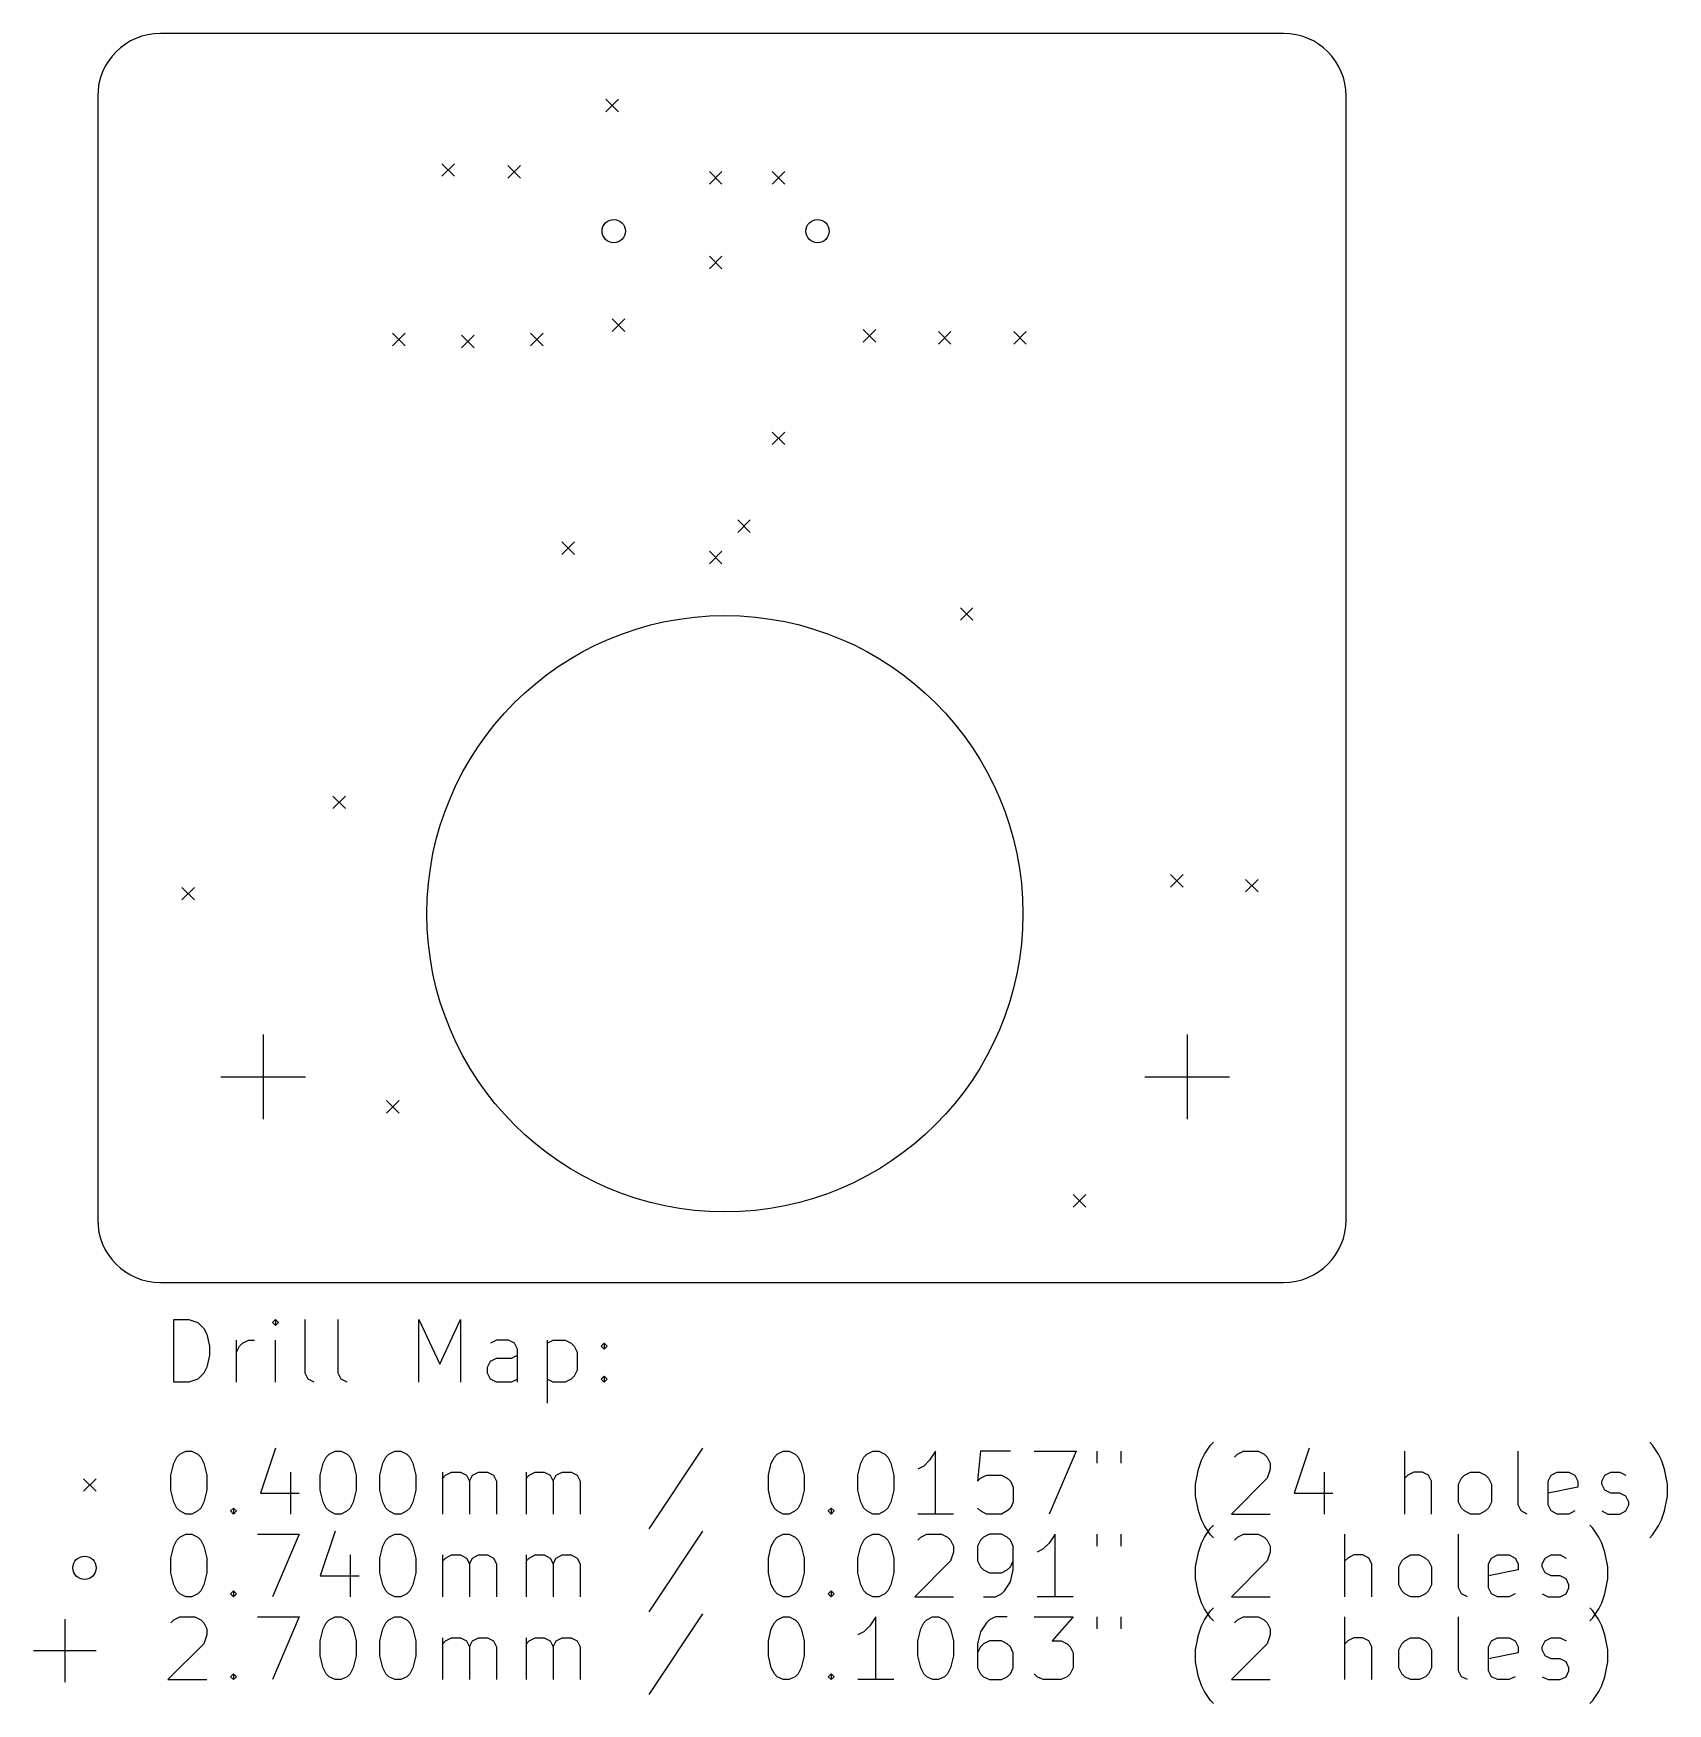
# Model space of a CAD drawing. Extents: x -0.08 to 1.97, y -0.53 to 1.57.
import ezdxf

# ---------------------------------------------------------------- set-up
doc = ezdxf.new("R2010")
doc.units = 0
doc.header["$MEASUREMENT"] = 0
doc.layers.add('BLACK', color=7, linetype='CONTINUOUS')

msp = doc.modelspace()

# ---------------------------------------------------------------- linework, layer by layer
at = {"layer": 'BLACK', "linetype": 'CONTINUOUS'}
for p, q in [((1.4882, 1.5669), (0.0787, 1.5669)), ((0, 1.4882), (0, 0.0787)), ((1.5669, 0.0787), (1.5669, 1.4882)), ((0.6378, 1.4843), (0.6535, 1.4685)), ((0.6535, 1.4843), (0.6378, 1.4685)), ((0.4321, 1.4035), (0.4478, 1.3878)), ((0.4478, 1.4035), (0.4321, 1.3878)), ((0.5148, 1.4011), (0.5305, 1.3853)), ((0.5305, 1.4011), (0.5148, 1.3853)), ((0.7677, 1.3937), (0.7835, 1.378)), ((0.7835, 1.3937), (0.7677, 1.378)), ((0.8465, 1.3937), (0.8622, 1.378)), ((0.8622, 1.3937), (0.8465, 1.378)), ((0.7677, 1.2874), (0.7835, 1.2716)), ((0.7835, 1.2874), (0.7677, 1.2716)), ((0.6457, 1.2087), (0.6614, 1.1929)), ((0.6614, 1.2087), (0.6457, 1.1929)), ((0.9606, 1.1954), (0.9764, 1.1796)), ((0.9764, 1.1954), (0.9606, 1.1796)), ((0.3701, 1.1909), (0.3858, 1.1752)), ((0.3858, 1.1909), (0.3701, 1.1752)), ((0.4567, 1.1885), (0.4724, 1.1727)), ((0.4724, 1.1885), (0.4567, 1.1727)), ((0.5433, 1.1909), (0.5591, 1.1752)), ((0.5591, 1.1909), (0.5433, 1.1752)), ((1.0551, 1.1929), (1.0709, 1.1772)), ((1.0709, 1.1929), (1.0551, 1.1772)), ((1.1496, 1.1929), (1.1654, 1.1772)), ((1.1654, 1.1929), (1.1496, 1.1772)), ((0.8465, 1.0669), (0.8622, 1.0512)), ((0.8622, 1.0669), (0.8465, 1.0512)), ((0.8032, 0.9567), (0.8189, 0.9409)), ((0.8189, 0.9567), (0.8032, 0.9409)), ((0.5827, 0.9291), (0.5984, 0.9134)), ((0.5984, 0.9291), (0.5827, 0.9134)), ((0.7677, 0.9173), (0.7835, 0.9016)), ((0.7835, 0.9173), (0.7677, 0.9016)), ((1.0827, 0.8465), (1.0984, 0.8307)), ((1.0984, 0.8465), (1.0827, 0.8307)), ((0.2953, 0.6102), (0.311, 0.5945)), ((0.311, 0.6102), (0.2953, 0.5945)), ((1.3465, 0.5118), (1.3622, 0.4961)), ((1.3622, 0.5118), (1.3465, 0.4961)), ((1.4407, 0.5057), (1.4565, 0.49)), ((1.4565, 0.5057), (1.4407, 0.49)), ((0.1055, 0.4957), (0.1213, 0.4799)), ((0.1213, 0.4957), (0.1055, 0.4799)), ((0.2075, 0.311), (0.2075, 0.2047)), ((1.3673, 0.311), (1.3673, 0.2047)), ((0.1544, 0.2579), (0.2607, 0.2579)), ((1.3142, 0.2579), (1.4205, 0.2579)), ((0.3626, 0.2283), (0.3783, 0.2126)), ((0.3783, 0.2283), (0.3626, 0.2126)), ((1.2244, 0.1102), (1.2402, 0.0945)), ((1.2402, 0.1102), (1.2244, 0.0945)), ((0.0787, 0), (1.4882, 0)), ((0.0955, -0.125), (0.0955, -0.0463)), ((0.0955, -0.0463), (0.1143, -0.0463)), ((0.1143, -0.0463), (0.1255, -0.05)), ((0.1255, -0.05), (0.133, -0.0575)), ((0.133, -0.0575), (0.1368, -0.065)), ((0.223, -0.0463), (0.2193, -0.05)), ((0.2193, -0.05), (0.223, -0.0538)), ((0.2268, -0.05), (0.223, -0.0463)), ((0.223, -0.0463), (0.223, -0.0538)), ((0.223, -0.0538), (0.2268, -0.05)), ((0.2605, -0.1138), (0.2605, -0.0463)), ((0.3017, -0.1138), (0.3017, -0.0463)), ((0.403, -0.125), (0.403, -0.0463)), ((0.403, -0.0463), (0.4292, -0.1025)), ((0.4292, -0.1025), (0.4555, -0.0463)), ((0.4555, -0.0463), (0.4555, -0.125)), ((0.1368, -0.065), (0.1405, -0.08)), ((0.1405, -0.08), (0.1405, -0.0913)), ((0.1743, -0.125), (0.1743, -0.0725)), ((0.1743, -0.0875), (0.178, -0.08)), ((0.178, -0.08), (0.1818, -0.0763)), ((0.1818, -0.0763), (0.1893, -0.0725)), ((0.1893, -0.0725), (0.1968, -0.0725)), ((0.223, -0.125), (0.223, -0.0725)), ((0.5005, -0.0725), (0.493, -0.0763)), ((0.5155, -0.0725), (0.5005, -0.0725)), ((0.523, -0.0763), (0.5155, -0.0725)), ((0.5267, -0.0838), (0.523, -0.0763)), ((0.5267, -0.125), (0.5267, -0.0838)), ((0.5642, -0.0725), (0.5642, -0.1513)), ((0.5642, -0.0763), (0.5717, -0.0725)), ((0.5717, -0.0725), (0.5867, -0.0725)), ((0.5867, -0.0725), (0.5942, -0.0763)), ((0.5942, -0.0763), (0.598, -0.08)), ((0.598, -0.08), (0.6017, -0.0875)), ((0.6317, -0.08), (0.6355, -0.0763)), ((0.6355, -0.0838), (0.6317, -0.08)), ((0.6355, -0.0763), (0.6392, -0.08)), ((0.6355, -0.0763), (0.6355, -0.0838)), ((0.6392, -0.08), (0.6355, -0.0838)), ((0.1405, -0.0913), (0.1368, -0.1063)), ((0.4892, -0.1063), (0.493, -0.0988)), ((0.493, -0.0988), (0.5005, -0.095)), ((0.5005, -0.095), (0.5192, -0.095)), ((0.5192, -0.095), (0.5267, -0.0913)), ((0.6017, -0.0875), (0.6017, -0.11)), ((0.1143, -0.125), (0.0955, -0.125)), ((0.1255, -0.1213), (0.1143, -0.125)), ((0.133, -0.1138), (0.1255, -0.1213)), ((0.1368, -0.1063), (0.133, -0.1138)), ((0.2642, -0.1213), (0.2605, -0.1138)), ((0.2717, -0.125), (0.2642, -0.1213)), ((0.3055, -0.1213), (0.3017, -0.1138)), ((0.313, -0.125), (0.3055, -0.1213)), ((0.4892, -0.1138), (0.4892, -0.1063)), ((0.493, -0.1213), (0.4892, -0.1138)), ((0.5005, -0.125), (0.493, -0.1213)), ((0.5192, -0.125), (0.5005, -0.125)), ((0.5267, -0.1213), (0.5192, -0.125)), ((0.5717, -0.125), (0.5642, -0.1213)), ((0.5867, -0.125), (0.5717, -0.125)), ((0.5942, -0.1213), (0.5867, -0.125)), ((0.598, -0.1175), (0.5942, -0.1213)), ((0.6017, -0.11), (0.598, -0.1175)), ((0.6317, -0.1213), (0.6355, -0.1175)), ((0.6355, -0.125), (0.6317, -0.1213)), ((0.6355, -0.1175), (0.6392, -0.1213)), ((0.6355, -0.1175), (0.6355, -0.125)), ((0.6392, -0.1213), (0.6355, -0.125)), ((0.223, -0.2079), (0.2043, -0.2641)), ((0.7592, -0.2079), (0.6917, -0.3091)), ((1.3891, -0.2154), (1.3966, -0.2041)), ((1.3966, -0.2041), (1.4004, -0.2004)), ((1.5203, -0.2079), (1.5016, -0.2641)), ((1.9515, -0.2041), (1.9478, -0.2004)), ((1.959, -0.2154), (1.9515, -0.2041)), ((0.0918, -0.2416), (0.0955, -0.2266)), ((0.0955, -0.2266), (0.0993, -0.2191)), ((0.0993, -0.2191), (0.103, -0.2154)), ((0.103, -0.2154), (0.1105, -0.2116)), ((0.1105, -0.2116), (0.118, -0.2116)), ((0.118, -0.2116), (0.1255, -0.2154)), ((0.1255, -0.2154), (0.1293, -0.2191)), ((0.1293, -0.2191), (0.133, -0.2266)), ((0.133, -0.2266), (0.1368, -0.2416)), ((0.2792, -0.2416), (0.283, -0.2266)), ((0.283, -0.2266), (0.2867, -0.2191)), ((0.2867, -0.2191), (0.2905, -0.2154)), ((0.2905, -0.2154), (0.298, -0.2116)), ((0.298, -0.2116), (0.3055, -0.2116)), ((0.3055, -0.2116), (0.313, -0.2154)), ((0.313, -0.2154), (0.3167, -0.2191)), ((0.3167, -0.2191), (0.3205, -0.2266)), ((0.3205, -0.2266), (0.3242, -0.2416)), ((0.3542, -0.2416), (0.358, -0.2266)), ((0.358, -0.2266), (0.3617, -0.2191)), ((0.3617, -0.2191), (0.3655, -0.2154)), ((0.3655, -0.2154), (0.373, -0.2116)), ((0.373, -0.2116), (0.3805, -0.2116)), ((0.3805, -0.2116), (0.388, -0.2154)), ((0.388, -0.2154), (0.3917, -0.2191)), ((0.3917, -0.2191), (0.3955, -0.2266)), ((0.3955, -0.2266), (0.3992, -0.2416)), ((0.8417, -0.2416), (0.8454, -0.2266)), ((0.8454, -0.2266), (0.8492, -0.2191)), ((0.8492, -0.2191), (0.8529, -0.2154)), ((0.8529, -0.2154), (0.8604, -0.2116)), ((0.8604, -0.2116), (0.8679, -0.2116)), ((0.8679, -0.2116), (0.8754, -0.2154)), ((0.8754, -0.2154), (0.8792, -0.2191)), ((0.8792, -0.2191), (0.8829, -0.2266)), ((0.8829, -0.2266), (0.8867, -0.2416)), ((0.9542, -0.2416), (0.9579, -0.2266)), ((0.9579, -0.2266), (0.9617, -0.2191)), ((0.9617, -0.2191), (0.9654, -0.2154)), ((0.9654, -0.2154), (0.9729, -0.2116)), ((0.9729, -0.2116), (0.9804, -0.2116)), ((0.9804, -0.2116), (0.9879, -0.2154)), ((0.9879, -0.2154), (0.9917, -0.2191)), ((0.9917, -0.2191), (0.9954, -0.2266)), ((0.9954, -0.2266), (0.9992, -0.2416)), ((1.0367, -0.2304), (1.0292, -0.2341)), ((1.0441, -0.2229), (1.0367, -0.2304)), ((1.0516, -0.2116), (1.0441, -0.2229)), ((1.0516, -0.2904), (1.0516, -0.2116)), ((1.1079, -0.2116), (1.1041, -0.2491)), ((1.1454, -0.2116), (1.1079, -0.2116)), ((1.1754, -0.2116), (1.2279, -0.2116)), ((1.2279, -0.2116), (1.1941, -0.2904)), ((1.2541, -0.2116), (1.2541, -0.2266)), ((1.2841, -0.2116), (1.2841, -0.2266)), ((1.3816, -0.2341), (1.3854, -0.2229)), ((1.3854, -0.2229), (1.3891, -0.2154)), ((1.4266, -0.2191), (1.4304, -0.2154)), ((1.4304, -0.2154), (1.4379, -0.2116)), ((1.4379, -0.2116), (1.4566, -0.2116)), ((1.4566, -0.2116), (1.4641, -0.2154)), ((1.4641, -0.2154), (1.4679, -0.2191)), ((1.4679, -0.2191), (1.4716, -0.2266)), ((1.4716, -0.2266), (1.4716, -0.2341)), ((1.6403, -0.2904), (1.6403, -0.2116)), ((1.7828, -0.2791), (1.7828, -0.2116)), ((1.9628, -0.2229), (1.959, -0.2154)), ((1.9665, -0.2341), (1.9628, -0.2229)), ((-0.0177, -0.2461), (-0.002, -0.2618)), ((-0.002, -0.2461), (-0.0177, -0.2618)), ((0.0918, -0.2604), (0.0918, -0.2416)), ((0.1368, -0.2416), (0.1368, -0.2604)), ((0.2418, -0.2379), (0.2418, -0.2904)), ((0.2792, -0.2604), (0.2792, -0.2416)), ((0.3242, -0.2416), (0.3242, -0.2604)), ((0.3542, -0.2604), (0.3542, -0.2416)), ((0.3992, -0.2416), (0.3992, -0.2604)), ((0.433, -0.2904), (0.433, -0.2379)), ((0.433, -0.2454), (0.4367, -0.2416)), ((0.4367, -0.2416), (0.4442, -0.2379)), ((0.4442, -0.2379), (0.4555, -0.2379)), ((0.4555, -0.2379), (0.463, -0.2416)), ((0.463, -0.2416), (0.4667, -0.2491)), ((0.4667, -0.2491), (0.4705, -0.2416)), ((0.4667, -0.2491), (0.4667, -0.2904)), ((0.4705, -0.2416), (0.478, -0.2379)), ((0.478, -0.2379), (0.4892, -0.2379)), ((0.4892, -0.2379), (0.4967, -0.2416)), ((0.4967, -0.2416), (0.5005, -0.2491)), ((0.5005, -0.2491), (0.5005, -0.2904)), ((0.538, -0.2904), (0.538, -0.2379)), ((0.538, -0.2454), (0.5417, -0.2416)), ((0.5417, -0.2416), (0.5492, -0.2379)), ((0.5492, -0.2379), (0.5605, -0.2379)), ((0.5605, -0.2379), (0.568, -0.2416)), ((0.568, -0.2416), (0.5717, -0.2491)), ((0.5717, -0.2491), (0.5755, -0.2416)), ((0.5717, -0.2491), (0.5717, -0.2904)), ((0.5755, -0.2416), (0.583, -0.2379)), ((0.583, -0.2379), (0.5942, -0.2379)), ((0.5942, -0.2379), (0.6017, -0.2416)), ((0.6017, -0.2416), (0.6055, -0.2491)), ((0.6055, -0.2491), (0.6055, -0.2904)), ((0.8417, -0.2604), (0.8417, -0.2416)), ((0.8867, -0.2416), (0.8867, -0.2604)), ((0.9542, -0.2604), (0.9542, -0.2416)), ((0.9992, -0.2416), (0.9992, -0.2604)), ((1.1041, -0.2491), (1.1079, -0.2454)), ((1.1079, -0.2454), (1.1154, -0.2416)), ((1.1154, -0.2416), (1.1341, -0.2416)), ((1.1341, -0.2416), (1.1416, -0.2454)), ((1.1416, -0.2454), (1.1454, -0.2491)), ((1.1454, -0.2491), (1.1491, -0.2566)), ((1.3779, -0.2529), (1.3816, -0.2341)), ((1.4679, -0.2454), (1.4228, -0.2904)), ((1.4716, -0.2341), (1.4679, -0.2454)), ((1.5391, -0.2379), (1.5391, -0.2904)), ((1.6441, -0.2416), (1.6403, -0.2454)), ((1.6516, -0.2379), (1.6441, -0.2416)), ((1.6628, -0.2379), (1.6516, -0.2379)), ((1.6703, -0.2416), (1.6628, -0.2379)), ((1.6741, -0.2491), (1.6703, -0.2416)), ((1.6741, -0.2904), (1.6741, -0.2491)), ((1.7078, -0.2529), (1.7116, -0.2454)), ((1.7116, -0.2454), (1.7153, -0.2416)), ((1.7153, -0.2416), (1.7228, -0.2379)), ((1.7228, -0.2379), (1.7341, -0.2379)), ((1.7341, -0.2379), (1.7416, -0.2416)), ((1.7416, -0.2416), (1.7453, -0.2454)), ((1.7453, -0.2454), (1.7491, -0.2529)), ((1.8203, -0.2491), (1.824, -0.2416)), ((1.8203, -0.2791), (1.8203, -0.2491)), ((1.824, -0.2416), (1.8316, -0.2379)), ((1.8316, -0.2379), (1.8465, -0.2379)), ((1.8465, -0.2379), (1.854, -0.2416)), ((1.854, -0.2416), (1.8578, -0.2491)), ((1.8578, -0.2491), (1.8578, -0.2566)), ((1.8878, -0.2491), (1.8915, -0.2416)), ((1.8878, -0.2529), (1.8878, -0.2491)), ((1.8915, -0.2416), (1.899, -0.2379)), ((1.899, -0.2379), (1.9103, -0.2379)), ((1.9103, -0.2379), (1.9178, -0.2416)), ((1.9703, -0.2529), (1.9665, -0.2341)), ((0.0955, -0.2754), (0.0918, -0.2604)), ((0.1368, -0.2604), (0.133, -0.2754)), ((0.2043, -0.2641), (0.253, -0.2641)), ((0.283, -0.2754), (0.2792, -0.2604)), ((0.3242, -0.2604), (0.3205, -0.2754)), ((0.358, -0.2754), (0.3542, -0.2604)), ((0.3992, -0.2604), (0.3955, -0.2754)), ((0.8454, -0.2754), (0.8417, -0.2604)), ((0.8867, -0.2604), (0.8829, -0.2754)), ((0.9579, -0.2754), (0.9542, -0.2604)), ((0.9992, -0.2604), (0.9954, -0.2754)), ((1.1491, -0.2566), (1.1491, -0.2754)), ((1.3779, -0.2679), (1.3779, -0.2529)), ((1.3816, -0.2866), (1.3779, -0.2679)), ((1.5016, -0.2641), (1.5503, -0.2641)), ((1.7078, -0.2754), (1.7078, -0.2529)), ((1.7491, -0.2529), (1.7491, -0.2754)), ((1.8578, -0.2566), (1.8203, -0.2641)), ((1.8915, -0.2604), (1.8878, -0.2529)), ((1.899, -0.2641), (1.8915, -0.2604)), ((1.9103, -0.2641), (1.899, -0.2641)), ((1.9178, -0.2679), (1.9103, -0.2641)), ((1.9215, -0.2754), (1.9178, -0.2679)), ((1.9665, -0.2866), (1.9703, -0.2679)), ((1.9703, -0.2679), (1.9703, -0.2529)), ((0.0993, -0.2829), (0.0955, -0.2754)), ((0.103, -0.2866), (0.0993, -0.2829)), ((0.1105, -0.2904), (0.103, -0.2866)), ((0.118, -0.2904), (0.1105, -0.2904)), ((0.1255, -0.2866), (0.118, -0.2904)), ((0.1293, -0.2829), (0.1255, -0.2866)), ((0.133, -0.2754), (0.1293, -0.2829)), ((0.1668, -0.2866), (0.1705, -0.2829)), ((0.1705, -0.2904), (0.1668, -0.2866)), ((0.1705, -0.2829), (0.1743, -0.2866)), ((0.1705, -0.2829), (0.1705, -0.2904)), ((0.1743, -0.2866), (0.1705, -0.2904)), ((0.2867, -0.2829), (0.283, -0.2754)), ((0.2905, -0.2866), (0.2867, -0.2829)), ((0.298, -0.2904), (0.2905, -0.2866)), ((0.3055, -0.2904), (0.298, -0.2904)), ((0.313, -0.2866), (0.3055, -0.2904)), ((0.3167, -0.2829), (0.313, -0.2866)), ((0.3205, -0.2754), (0.3167, -0.2829)), ((0.3617, -0.2829), (0.358, -0.2754)), ((0.3655, -0.2866), (0.3617, -0.2829)), ((0.373, -0.2904), (0.3655, -0.2866)), ((0.3805, -0.2904), (0.373, -0.2904)), ((0.388, -0.2866), (0.3805, -0.2904)), ((0.3917, -0.2829), (0.388, -0.2866)), ((0.3955, -0.2754), (0.3917, -0.2829)), ((0.8492, -0.2829), (0.8454, -0.2754)), ((0.8529, -0.2866), (0.8492, -0.2829)), ((0.8604, -0.2904), (0.8529, -0.2866)), ((0.8679, -0.2904), (0.8604, -0.2904)), ((0.8754, -0.2866), (0.8679, -0.2904)), ((0.8792, -0.2829), (0.8754, -0.2866)), ((0.8829, -0.2754), (0.8792, -0.2829)), ((0.9167, -0.2866), (0.9204, -0.2829)), ((0.9204, -0.2904), (0.9167, -0.2866)), ((0.9204, -0.2829), (0.9242, -0.2866)), ((0.9204, -0.2829), (0.9204, -0.2904)), ((0.9242, -0.2866), (0.9204, -0.2904)), ((0.9617, -0.2829), (0.9579, -0.2754)), ((0.9654, -0.2866), (0.9617, -0.2829)), ((0.9729, -0.2904), (0.9654, -0.2866)), ((0.9804, -0.2904), (0.9729, -0.2904)), ((0.9879, -0.2866), (0.9804, -0.2904)), ((0.9917, -0.2829), (0.9879, -0.2866)), ((0.9954, -0.2754), (0.9917, -0.2829)), ((1.0741, -0.2904), (1.0292, -0.2904)), ((1.1079, -0.2866), (1.1041, -0.2829)), ((1.1154, -0.2904), (1.1079, -0.2866)), ((1.1341, -0.2904), (1.1154, -0.2904)), ((1.1416, -0.2866), (1.1341, -0.2904)), ((1.1454, -0.2829), (1.1416, -0.2866)), ((1.1491, -0.2754), (1.1454, -0.2829)), ((1.3854, -0.2979), (1.3816, -0.2866)), ((1.4228, -0.2904), (1.4716, -0.2904)), ((1.7116, -0.2829), (1.7078, -0.2754)), ((1.7153, -0.2866), (1.7116, -0.2829)), ((1.7228, -0.2904), (1.7153, -0.2866)), ((1.7341, -0.2904), (1.7228, -0.2904)), ((1.7416, -0.2866), (1.7341, -0.2904)), ((1.7453, -0.2829), (1.7416, -0.2866)), ((1.7491, -0.2754), (1.7453, -0.2829)), ((1.7866, -0.2866), (1.7828, -0.2791)), ((1.7941, -0.2904), (1.7866, -0.2866)), ((1.824, -0.2866), (1.8203, -0.2791)), ((1.8316, -0.2904), (1.824, -0.2866)), ((1.8465, -0.2904), (1.8316, -0.2904)), ((1.854, -0.2866), (1.8465, -0.2904)), ((1.8878, -0.2866), (1.8953, -0.2904)), ((1.8953, -0.2904), (1.9103, -0.2904)), ((1.9103, -0.2904), (1.9178, -0.2866)), ((1.9178, -0.2866), (1.9215, -0.2791)), ((1.9215, -0.2791), (1.9215, -0.2754)), ((1.9628, -0.2979), (1.9665, -0.2866)), ((0.298, -0.3118), (0.2792, -0.3681)), ((0.7592, -0.3118), (0.6917, -0.413)), ((1.3891, -0.3054), (1.3854, -0.2979)), ((1.3966, -0.3166), (1.3891, -0.3054)), ((1.3891, -0.3193), (1.3966, -0.3081)), ((1.3966, -0.3081), (1.4004, -0.3043)), ((1.8765, -0.3081), (1.8728, -0.3043)), ((1.8841, -0.3193), (1.8765, -0.3081)), ((1.9515, -0.3166), (1.959, -0.3054)), ((1.959, -0.3054), (1.9628, -0.2979)), ((0.0918, -0.3456), (0.0955, -0.3306)), ((0.0955, -0.3306), (0.0993, -0.3231)), ((0.0993, -0.3231), (0.103, -0.3193)), ((0.103, -0.3193), (0.1105, -0.3156)), ((0.1105, -0.3156), (0.118, -0.3156)), ((0.118, -0.3156), (0.1255, -0.3193)), ((0.1255, -0.3193), (0.1293, -0.3231)), ((0.1293, -0.3231), (0.133, -0.3306)), ((0.133, -0.3306), (0.1368, -0.3456)), ((0.2005, -0.3156), (0.253, -0.3156)), ((0.253, -0.3156), (0.2193, -0.3943)), ((0.3542, -0.3456), (0.358, -0.3306)), ((0.358, -0.3306), (0.3617, -0.3231)), ((0.3617, -0.3231), (0.3655, -0.3193)), ((0.3655, -0.3193), (0.373, -0.3156)), ((0.373, -0.3156), (0.3805, -0.3156)), ((0.3805, -0.3156), (0.388, -0.3193)), ((0.388, -0.3193), (0.3917, -0.3231)), ((0.3917, -0.3231), (0.3955, -0.3306)), ((0.3955, -0.3306), (0.3992, -0.3456)), ((0.8417, -0.3456), (0.8454, -0.3306)), ((0.8454, -0.3306), (0.8492, -0.3231)), ((0.8492, -0.3231), (0.8529, -0.3193)), ((0.8529, -0.3193), (0.8604, -0.3156)), ((0.8604, -0.3156), (0.8679, -0.3156)), ((0.8679, -0.3156), (0.8754, -0.3193)), ((0.8754, -0.3193), (0.8792, -0.3231)), ((0.8792, -0.3231), (0.8829, -0.3306)), ((0.8829, -0.3306), (0.8867, -0.3456)), ((0.9542, -0.3456), (0.9579, -0.3306)), ((0.9579, -0.3306), (0.9617, -0.3231)), ((0.9617, -0.3231), (0.9654, -0.3193)), ((0.9654, -0.3193), (0.9729, -0.3156)), ((0.9729, -0.3156), (0.9804, -0.3156)), ((0.9804, -0.3156), (0.9879, -0.3193)), ((0.9879, -0.3193), (0.9917, -0.3231)), ((0.9917, -0.3231), (0.9954, -0.3306)), ((0.9954, -0.3306), (0.9992, -0.3456)), ((1.0292, -0.3231), (1.0329, -0.3193)), ((1.0329, -0.3193), (1.0404, -0.3156)), ((1.0404, -0.3156), (1.0592, -0.3156)), ((1.0592, -0.3156), (1.0667, -0.3193)), ((1.0667, -0.3193), (1.0704, -0.3231)), ((1.0704, -0.3231), (1.0741, -0.3306)), ((1.0741, -0.3306), (1.0741, -0.3381)), ((1.1079, -0.3231), (1.1041, -0.3306)), ((1.1041, -0.3306), (1.1041, -0.3493)), ((1.1116, -0.3193), (1.1079, -0.3231)), ((1.1191, -0.3156), (1.1116, -0.3193)), ((1.1341, -0.3156), (1.1191, -0.3156)), ((1.1416, -0.3193), (1.1341, -0.3156)), ((1.1454, -0.3231), (1.1416, -0.3193)), ((1.1491, -0.3306), (1.1454, -0.3231)), ((1.1491, -0.3606), (1.1491, -0.3306)), ((1.1866, -0.3343), (1.1791, -0.3381)), ((1.1941, -0.3268), (1.1866, -0.3343)), ((1.2016, -0.3156), (1.1941, -0.3268)), ((1.2016, -0.3943), (1.2016, -0.3156)), ((1.2541, -0.3156), (1.2541, -0.3306)), ((1.2841, -0.3156), (1.2841, -0.3306)), ((1.3816, -0.3381), (1.3854, -0.3268)), ((1.3854, -0.3268), (1.3891, -0.3193)), ((1.4004, -0.3204), (1.3966, -0.3166)), ((1.4266, -0.3231), (1.4304, -0.3193)), ((1.4304, -0.3193), (1.4379, -0.3156)), ((1.4379, -0.3156), (1.4566, -0.3156)), ((1.4566, -0.3156), (1.4641, -0.3193)), ((1.4641, -0.3193), (1.4679, -0.3231)), ((1.4679, -0.3231), (1.4716, -0.3306)), ((1.4716, -0.3306), (1.4716, -0.3381)), ((1.5653, -0.3943), (1.5653, -0.3156)), ((1.7078, -0.3831), (1.7078, -0.3156)), ((1.8878, -0.3268), (1.8841, -0.3193)), ((1.8915, -0.3381), (1.8878, -0.3268)), ((1.9478, -0.3204), (1.9515, -0.3166)), ((0.0918, -0.3643), (0.0918, -0.3456)), ((0.1368, -0.3456), (0.1368, -0.3643)), ((0.3167, -0.3418), (0.3167, -0.3943)), ((0.3542, -0.3643), (0.3542, -0.3456)), ((0.3992, -0.3456), (0.3992, -0.3643)), ((0.433, -0.3943), (0.433, -0.3418)), ((0.433, -0.3493), (0.4367, -0.3456)), ((0.4367, -0.3456), (0.4442, -0.3418)), ((0.4442, -0.3418), (0.4555, -0.3418)), ((0.4555, -0.3418), (0.463, -0.3456)), ((0.463, -0.3456), (0.4667, -0.3531)), ((0.4667, -0.3531), (0.4705, -0.3456)), ((0.4667, -0.3531), (0.4667, -0.3943)), ((0.4705, -0.3456), (0.478, -0.3418)), ((0.478, -0.3418), (0.4892, -0.3418)), ((0.4892, -0.3418), (0.4967, -0.3456)), ((0.4967, -0.3456), (0.5005, -0.3531)), ((0.5005, -0.3531), (0.5005, -0.3943)), ((0.538, -0.3943), (0.538, -0.3418)), ((0.538, -0.3493), (0.5417, -0.3456)), ((0.5417, -0.3456), (0.5492, -0.3418)), ((0.5492, -0.3418), (0.5605, -0.3418)), ((0.5605, -0.3418), (0.568, -0.3456)), ((0.568, -0.3456), (0.5717, -0.3531)), ((0.5717, -0.3531), (0.5755, -0.3456)), ((0.5717, -0.3531), (0.5717, -0.3943)), ((0.5755, -0.3456), (0.583, -0.3418)), ((0.583, -0.3418), (0.5942, -0.3418)), ((0.5942, -0.3418), (0.6017, -0.3456)), ((0.6017, -0.3456), (0.6055, -0.3531)), ((0.6055, -0.3531), (0.6055, -0.3943)), ((0.8417, -0.3643), (0.8417, -0.3456)), ((0.8867, -0.3456), (0.8867, -0.3643)), ((0.9542, -0.3643), (0.9542, -0.3456)), ((0.9992, -0.3456), (0.9992, -0.3643)), ((1.0704, -0.3493), (1.0254, -0.3943)), ((1.0741, -0.3381), (1.0704, -0.3493)), ((1.1041, -0.3493), (1.1079, -0.3568)), ((1.1454, -0.3568), (1.1491, -0.3493)), ((1.3779, -0.3568), (1.3816, -0.3381)), ((1.4679, -0.3493), (1.4228, -0.3943)), ((1.4716, -0.3381), (1.4679, -0.3493)), ((1.5691, -0.3456), (1.5653, -0.3493)), ((1.5766, -0.3418), (1.5691, -0.3456)), ((1.5878, -0.3418), (1.5766, -0.3418)), ((1.5953, -0.3456), (1.5878, -0.3418)), ((1.5991, -0.3531), (1.5953, -0.3456)), ((1.5991, -0.3943), (1.5991, -0.3531)), ((1.6328, -0.3568), (1.6366, -0.3493)), ((1.6366, -0.3493), (1.6403, -0.3456)), ((1.6403, -0.3456), (1.6478, -0.3418)), ((1.6478, -0.3418), (1.6591, -0.3418)), ((1.6591, -0.3418), (1.6666, -0.3456)), ((1.6666, -0.3456), (1.6703, -0.3493)), ((1.6703, -0.3493), (1.6741, -0.3568)), ((1.7453, -0.3531), (1.7491, -0.3456)), ((1.7453, -0.3831), (1.7453, -0.3531)), ((1.7491, -0.3456), (1.7566, -0.3418)), ((1.7566, -0.3418), (1.7716, -0.3418)), ((1.7716, -0.3418), (1.7791, -0.3456)), ((1.7791, -0.3456), (1.7828, -0.3531)), ((1.7828, -0.3531), (1.7828, -0.3606)), ((1.8128, -0.3531), (1.8166, -0.3456)), ((1.8128, -0.3568), (1.8128, -0.3531)), ((1.8166, -0.3456), (1.824, -0.3418)), ((1.824, -0.3418), (1.8353, -0.3418)), ((1.8353, -0.3418), (1.8428, -0.3456)), ((1.8953, -0.3568), (1.8915, -0.3381)), ((0.0955, -0.3793), (0.0918, -0.3643)), ((0.1368, -0.3643), (0.133, -0.3793)), ((0.2792, -0.3681), (0.328, -0.3681)), ((0.358, -0.3793), (0.3542, -0.3643)), ((0.3992, -0.3643), (0.3955, -0.3793)), ((0.8454, -0.3793), (0.8417, -0.3643)), ((0.8867, -0.3643), (0.8829, -0.3793)), ((0.9579, -0.3793), (0.9542, -0.3643)), ((0.9992, -0.3643), (0.9954, -0.3793)), ((1.1079, -0.3568), (1.1116, -0.3606)), ((1.1116, -0.3606), (1.1191, -0.3643)), ((1.1191, -0.3643), (1.1341, -0.3643)), ((1.1341, -0.3643), (1.1416, -0.3606)), ((1.1379, -0.3868), (1.1454, -0.3756)), ((1.1416, -0.3606), (1.1454, -0.3568)), ((1.1454, -0.3756), (1.1491, -0.3606)), ((1.3779, -0.3718), (1.3779, -0.3568)), ((1.3816, -0.3906), (1.3779, -0.3718)), ((1.6328, -0.3793), (1.6328, -0.3568)), ((1.6741, -0.3568), (1.6741, -0.3793)), ((1.7828, -0.3606), (1.7453, -0.3681)), ((1.8166, -0.3643), (1.8128, -0.3568)), ((1.824, -0.3681), (1.8166, -0.3643)), ((1.8353, -0.3681), (1.824, -0.3681)), ((1.8428, -0.3718), (1.8353, -0.3681)), ((1.8465, -0.3793), (1.8428, -0.3718)), ((1.8915, -0.3906), (1.8953, -0.3718)), ((1.8953, -0.3718), (1.8953, -0.3568)), ((0.0993, -0.3868), (0.0955, -0.3793)), ((0.103, -0.3906), (0.0993, -0.3868)), ((0.1105, -0.3943), (0.103, -0.3906)), ((0.118, -0.3943), (0.1105, -0.3943)), ((0.1255, -0.3906), (0.118, -0.3943)), ((0.1293, -0.3868), (0.1255, -0.3906)), ((0.133, -0.3793), (0.1293, -0.3868)), ((0.1668, -0.3906), (0.1705, -0.3868)), ((0.1705, -0.3943), (0.1668, -0.3906)), ((0.1705, -0.3868), (0.1743, -0.3906)), ((0.1705, -0.3868), (0.1705, -0.3943)), ((0.1743, -0.3906), (0.1705, -0.3943)), ((0.3617, -0.3868), (0.358, -0.3793)), ((0.3655, -0.3906), (0.3617, -0.3868)), ((0.373, -0.3943), (0.3655, -0.3906)), ((0.3805, -0.3943), (0.373, -0.3943)), ((0.388, -0.3906), (0.3805, -0.3943)), ((0.3917, -0.3868), (0.388, -0.3906)), ((0.3955, -0.3793), (0.3917, -0.3868)), ((0.8492, -0.3868), (0.8454, -0.3793)), ((0.8529, -0.3906), (0.8492, -0.3868)), ((0.8604, -0.3943), (0.8529, -0.3906)), ((0.8679, -0.3943), (0.8604, -0.3943)), ((0.8754, -0.3906), (0.8679, -0.3943)), ((0.8792, -0.3868), (0.8754, -0.3906)), ((0.8829, -0.3793), (0.8792, -0.3868)), ((0.9167, -0.3906), (0.9204, -0.3868)), ((0.9204, -0.3943), (0.9167, -0.3906)), ((0.9204, -0.3868), (0.9242, -0.3906)), ((0.9204, -0.3868), (0.9204, -0.3943)), ((0.9242, -0.3906), (0.9204, -0.3943)), ((0.9617, -0.3868), (0.9579, -0.3793)), ((0.9654, -0.3906), (0.9617, -0.3868)), ((0.9729, -0.3943), (0.9654, -0.3906)), ((0.9804, -0.3943), (0.9729, -0.3943)), ((0.9879, -0.3906), (0.9804, -0.3943)), ((0.9917, -0.3868), (0.9879, -0.3906)), ((0.9954, -0.3793), (0.9917, -0.3868)), ((1.0254, -0.3943), (1.0741, -0.3943)), ((1.1116, -0.3943), (1.1266, -0.3943)), ((1.1266, -0.3943), (1.1341, -0.3906)), ((1.1341, -0.3906), (1.1379, -0.3868)), ((1.2241, -0.3943), (1.1791, -0.3943)), ((1.3854, -0.4018), (1.3816, -0.3906)), ((1.4228, -0.3943), (1.4716, -0.3943)), ((1.6366, -0.3868), (1.6328, -0.3793)), ((1.6403, -0.3906), (1.6366, -0.3868)), ((1.6478, -0.3943), (1.6403, -0.3906)), ((1.6591, -0.3943), (1.6478, -0.3943)), ((1.6666, -0.3906), (1.6591, -0.3943)), ((1.6703, -0.3868), (1.6666, -0.3906)), ((1.6741, -0.3793), (1.6703, -0.3868)), ((1.7116, -0.3906), (1.7078, -0.3831)), ((1.7191, -0.3943), (1.7116, -0.3906)), ((1.7491, -0.3906), (1.7453, -0.3831)), ((1.7566, -0.3943), (1.7491, -0.3906)), ((1.7716, -0.3943), (1.7566, -0.3943)), ((1.7791, -0.3906), (1.7716, -0.3943)), ((1.8128, -0.3906), (1.8203, -0.3943)), ((1.8203, -0.3943), (1.8353, -0.3943)), ((1.8353, -0.3943), (1.8428, -0.3906)), ((1.8428, -0.3906), (1.8465, -0.3831)), ((1.8465, -0.3831), (1.8465, -0.3793)), ((1.8878, -0.4018), (1.8915, -0.3906)), ((0.7592, -0.4157), (0.6917, -0.517)), ((1.3891, -0.4093), (1.3854, -0.4018)), ((1.3966, -0.4205), (1.3891, -0.4093)), ((1.3891, -0.4232), (1.3966, -0.412)), ((1.3966, -0.412), (1.4004, -0.4082)), ((1.8765, -0.412), (1.8728, -0.4082)), ((1.8765, -0.4205), (1.8841, -0.4093)), ((1.8841, -0.4232), (1.8765, -0.412)), ((1.8841, -0.4093), (1.8878, -0.4018)), ((-0.0413, -0.4224), (-0.0413, -0.5012)), ((0.0918, -0.427), (0.0955, -0.4232)), ((0.0955, -0.4232), (0.103, -0.4195)), ((0.103, -0.4195), (0.1218, -0.4195)), ((0.1218, -0.4195), (0.1293, -0.4232)), ((0.1293, -0.4232), (0.133, -0.427)), ((0.133, -0.427), (0.1368, -0.4345)), ((0.1368, -0.4345), (0.1368, -0.442)), ((0.2005, -0.4195), (0.253, -0.4195)), ((0.253, -0.4195), (0.2193, -0.4982)), ((0.2792, -0.4495), (0.283, -0.4345)), ((0.283, -0.4345), (0.2867, -0.427)), ((0.2867, -0.427), (0.2905, -0.4232)), ((0.2905, -0.4232), (0.298, -0.4195)), ((0.298, -0.4195), (0.3055, -0.4195)), ((0.3055, -0.4195), (0.313, -0.4232)), ((0.313, -0.4232), (0.3167, -0.427)), ((0.3167, -0.427), (0.3205, -0.4345)), ((0.3205, -0.4345), (0.3242, -0.4495)), ((0.3542, -0.4495), (0.358, -0.4345)), ((0.358, -0.4345), (0.3617, -0.427)), ((0.3617, -0.427), (0.3655, -0.4232)), ((0.3655, -0.4232), (0.373, -0.4195)), ((0.373, -0.4195), (0.3805, -0.4195)), ((0.3805, -0.4195), (0.388, -0.4232)), ((0.388, -0.4232), (0.3917, -0.427)), ((0.3917, -0.427), (0.3955, -0.4345)), ((0.3955, -0.4345), (0.3992, -0.4495)), ((0.8417, -0.4495), (0.8454, -0.4345)), ((0.8454, -0.4345), (0.8492, -0.427)), ((0.8492, -0.427), (0.8529, -0.4232)), ((0.8529, -0.4232), (0.8604, -0.4195)), ((0.8604, -0.4195), (0.8679, -0.4195)), ((0.8679, -0.4195), (0.8754, -0.4232)), ((0.8754, -0.4232), (0.8792, -0.427)), ((0.8792, -0.427), (0.8829, -0.4345)), ((0.8829, -0.4345), (0.8867, -0.4495)), ((0.9617, -0.4382), (0.9542, -0.442)), ((0.9692, -0.4307), (0.9617, -0.4382)), ((0.9767, -0.4195), (0.9692, -0.4307)), ((0.9767, -0.4982), (0.9767, -0.4195)), ((1.0292, -0.4495), (1.0329, -0.4345)), ((1.0329, -0.4345), (1.0367, -0.427)), ((1.0367, -0.427), (1.0404, -0.4232)), ((1.0404, -0.4232), (1.0479, -0.4195)), ((1.0479, -0.4195), (1.0554, -0.4195)), ((1.0554, -0.4195), (1.0629, -0.4232)), ((1.0629, -0.4232), (1.0667, -0.427)), ((1.0667, -0.427), (1.0704, -0.4345)), ((1.0704, -0.4345), (1.0741, -0.4495)), ((1.1079, -0.4382), (1.1041, -0.4532)), ((1.1154, -0.427), (1.1079, -0.4382)), ((1.1191, -0.4232), (1.1154, -0.427)), ((1.1266, -0.4195), (1.1191, -0.4232)), ((1.1416, -0.4195), (1.1266, -0.4195)), ((1.1754, -0.4195), (1.2241, -0.4195)), ((1.2241, -0.4195), (1.1979, -0.4495)), ((1.2541, -0.4195), (1.2541, -0.4345)), ((1.2841, -0.4195), (1.2841, -0.4345)), ((1.3816, -0.442), (1.3854, -0.4307)), ((1.3854, -0.4307), (1.3891, -0.4232)), ((1.4004, -0.4243), (1.3966, -0.4205)), ((1.4266, -0.427), (1.4304, -0.4232)), ((1.4304, -0.4232), (1.4379, -0.4195)), ((1.4379, -0.4195), (1.4566, -0.4195)), ((1.4566, -0.4195), (1.4641, -0.4232)), ((1.4641, -0.4232), (1.4679, -0.427)), ((1.4679, -0.427), (1.4716, -0.4345)), ((1.4716, -0.4345), (1.4716, -0.442)), ((1.5653, -0.4982), (1.5653, -0.4195)), ((1.7078, -0.487), (1.7078, -0.4195)), ((1.8728, -0.4243), (1.8765, -0.4205)), ((1.8878, -0.4307), (1.8841, -0.4232)), ((1.8915, -0.442), (1.8878, -0.4307)), ((0.133, -0.4532), (0.088, -0.4982)), ((0.1368, -0.442), (0.133, -0.4532)), ((0.2792, -0.4682), (0.2792, -0.4495)), ((0.3242, -0.4495), (0.3242, -0.4682)), ((0.3542, -0.4682), (0.3542, -0.4495)), ((0.3992, -0.4495), (0.3992, -0.4682)), ((0.433, -0.4982), (0.433, -0.4457)), ((0.433, -0.4532), (0.4367, -0.4495)), ((0.4367, -0.4495), (0.4442, -0.4457)), ((0.4442, -0.4457), (0.4555, -0.4457)), ((0.4555, -0.4457), (0.463, -0.4495)), ((0.463, -0.4495), (0.4667, -0.457)), ((0.4667, -0.457), (0.4705, -0.4495)), ((0.4667, -0.457), (0.4667, -0.4982)), ((0.4705, -0.4495), (0.478, -0.4457)), ((0.478, -0.4457), (0.4892, -0.4457)), ((0.4892, -0.4457), (0.4967, -0.4495)), ((0.4967, -0.4495), (0.5005, -0.457)), ((0.5005, -0.457), (0.5005, -0.4982)), ((0.538, -0.4982), (0.538, -0.4457)), ((0.538, -0.4532), (0.5417, -0.4495)), ((0.5417, -0.4495), (0.5492, -0.4457)), ((0.5492, -0.4457), (0.5605, -0.4457)), ((0.5605, -0.4457), (0.568, -0.4495)), ((0.568, -0.4495), (0.5717, -0.457)), ((0.5717, -0.457), (0.5755, -0.4495)), ((0.5717, -0.457), (0.5717, -0.4982)), ((0.5755, -0.4495), (0.583, -0.4457)), ((0.583, -0.4457), (0.5942, -0.4457)), ((0.5942, -0.4457), (0.6017, -0.4495)), ((0.6017, -0.4495), (0.6055, -0.457)), ((0.6055, -0.457), (0.6055, -0.4982)), ((0.8417, -0.4682), (0.8417, -0.4495)), ((0.8867, -0.4495), (0.8867, -0.4682)), ((1.0292, -0.4682), (1.0292, -0.4495)), ((1.0741, -0.4495), (1.0741, -0.4682)), ((1.1041, -0.4532), (1.1041, -0.4832)), ((1.1079, -0.457), (1.1041, -0.4645)), ((1.1116, -0.4532), (1.1079, -0.457)), ((1.1191, -0.4495), (1.1116, -0.4532)), ((1.1341, -0.4495), (1.1191, -0.4495)), ((1.1416, -0.4532), (1.1341, -0.4495)), ((1.1454, -0.457), (1.1416, -0.4532)), ((1.1491, -0.4645), (1.1454, -0.457)), ((1.1979, -0.4495), (1.2091, -0.4495)), ((1.2091, -0.4495), (1.2166, -0.4532)), ((1.2166, -0.4532), (1.2204, -0.457)), ((1.2204, -0.457), (1.2241, -0.4645)), ((1.3779, -0.4607), (1.3816, -0.442)), ((1.3779, -0.4757), (1.3779, -0.4607)), ((1.4679, -0.4532), (1.4228, -0.4982)), ((1.4716, -0.442), (1.4679, -0.4532)), ((1.5691, -0.4495), (1.5653, -0.4532)), ((1.5766, -0.4457), (1.5691, -0.4495)), ((1.5878, -0.4457), (1.5766, -0.4457)), ((1.5953, -0.4495), (1.5878, -0.4457)), ((1.5991, -0.457), (1.5953, -0.4495)), ((1.5991, -0.4982), (1.5991, -0.457)), ((1.6328, -0.4607), (1.6366, -0.4532)), ((1.6328, -0.4832), (1.6328, -0.4607)), ((1.6366, -0.4532), (1.6403, -0.4495)), ((1.6403, -0.4495), (1.6478, -0.4457)), ((1.6478, -0.4457), (1.6591, -0.4457)), ((1.6591, -0.4457), (1.6666, -0.4495)), ((1.6666, -0.4495), (1.6703, -0.4532)), ((1.6703, -0.4532), (1.6741, -0.4607)), ((1.6741, -0.4607), (1.6741, -0.4832)), ((1.7453, -0.457), (1.7491, -0.4495)), ((1.7453, -0.487), (1.7453, -0.457)), ((1.7491, -0.4495), (1.7566, -0.4457)), ((1.7566, -0.4457), (1.7716, -0.4457)), ((1.7716, -0.4457), (1.7791, -0.4495)), ((1.7791, -0.4495), (1.7828, -0.457)), ((1.7828, -0.457), (1.7828, -0.4645)), ((1.8128, -0.457), (1.8166, -0.4495)), ((1.8128, -0.4607), (1.8128, -0.457)), ((1.8166, -0.4682), (1.8128, -0.4607)), ((1.8166, -0.4495), (1.824, -0.4457)), ((1.824, -0.4457), (1.8353, -0.4457)), ((1.8353, -0.4457), (1.8428, -0.4495)), ((1.8953, -0.4607), (1.8915, -0.442)), ((1.8953, -0.4757), (1.8953, -0.4607)), ((-0.0807, -0.4618), (-0.002, -0.4618)), ((0.283, -0.4832), (0.2792, -0.4682)), ((0.3242, -0.4682), (0.3205, -0.4832)), ((0.358, -0.4832), (0.3542, -0.4682)), ((0.3992, -0.4682), (0.3955, -0.4832)), ((0.8454, -0.4832), (0.8417, -0.4682)), ((0.8867, -0.4682), (0.8829, -0.4832)), ((1.0329, -0.4832), (1.0292, -0.4682)), ((1.0741, -0.4682), (1.0704, -0.4832)), ((1.1491, -0.4832), (1.1491, -0.4645)), ((1.2241, -0.4645), (1.2241, -0.4832)), ((1.3816, -0.4945), (1.3779, -0.4757)), ((1.7828, -0.4645), (1.7453, -0.472)), ((1.824, -0.472), (1.8166, -0.4682)), ((1.8353, -0.472), (1.824, -0.472)), ((1.8428, -0.4757), (1.8353, -0.472)), ((1.8465, -0.4832), (1.8428, -0.4757)), ((1.8915, -0.4945), (1.8953, -0.4757)), ((0.088, -0.4982), (0.1368, -0.4982)), ((0.1668, -0.4945), (0.1705, -0.4907)), ((0.1705, -0.4982), (0.1668, -0.4945)), ((0.1705, -0.4907), (0.1743, -0.4945)), ((0.1705, -0.4907), (0.1705, -0.4982)), ((0.1743, -0.4945), (0.1705, -0.4982)), ((0.2867, -0.4907), (0.283, -0.4832)), ((0.2905, -0.4945), (0.2867, -0.4907)), ((0.298, -0.4982), (0.2905, -0.4945)), ((0.3055, -0.4982), (0.298, -0.4982)), ((0.313, -0.4945), (0.3055, -0.4982)), ((0.3167, -0.4907), (0.313, -0.4945)), ((0.3205, -0.4832), (0.3167, -0.4907)), ((0.3617, -0.4907), (0.358, -0.4832)), ((0.3655, -0.4945), (0.3617, -0.4907)), ((0.373, -0.4982), (0.3655, -0.4945)), ((0.3805, -0.4982), (0.373, -0.4982)), ((0.388, -0.4945), (0.3805, -0.4982)), ((0.3917, -0.4907), (0.388, -0.4945)), ((0.3955, -0.4832), (0.3917, -0.4907)), ((0.8492, -0.4907), (0.8454, -0.4832)), ((0.8529, -0.4945), (0.8492, -0.4907)), ((0.8604, -0.4982), (0.8529, -0.4945)), ((0.8679, -0.4982), (0.8604, -0.4982)), ((0.8754, -0.4945), (0.8679, -0.4982)), ((0.8792, -0.4907), (0.8754, -0.4945)), ((0.8829, -0.4832), (0.8792, -0.4907)), ((0.9167, -0.4945), (0.9204, -0.4907)), ((0.9204, -0.4982), (0.9167, -0.4945)), ((0.9204, -0.4907), (0.9242, -0.4945)), ((0.9204, -0.4907), (0.9204, -0.4982)), ((0.9242, -0.4945), (0.9204, -0.4982)), ((0.9992, -0.4982), (0.9542, -0.4982)), ((1.0367, -0.4907), (1.0329, -0.4832)), ((1.0404, -0.4945), (1.0367, -0.4907)), ((1.0479, -0.4982), (1.0404, -0.4945)), ((1.0554, -0.4982), (1.0479, -0.4982)), ((1.0629, -0.4945), (1.0554, -0.4982)), ((1.0667, -0.4907), (1.0629, -0.4945)), ((1.0704, -0.4832), (1.0667, -0.4907)), ((1.1041, -0.4832), (1.1079, -0.4907)), ((1.1079, -0.4907), (1.1116, -0.4945)), ((1.1116, -0.4945), (1.1191, -0.4982)), ((1.1191, -0.4982), (1.1341, -0.4982)), ((1.1341, -0.4982), (1.1416, -0.4945)), ((1.1416, -0.4945), (1.1454, -0.4907)), ((1.1454, -0.4907), (1.1491, -0.4832)), ((1.1791, -0.4945), (1.1754, -0.4907)), ((1.1866, -0.4982), (1.1791, -0.4945)), ((1.2091, -0.4982), (1.1866, -0.4982)), ((1.2166, -0.4945), (1.2091, -0.4982)), ((1.2204, -0.4907), (1.2166, -0.4945)), ((1.2241, -0.4832), (1.2204, -0.4907)), ((1.3854, -0.5057), (1.3816, -0.4945)), ((1.4228, -0.4982), (1.4716, -0.4982)), ((1.6366, -0.4907), (1.6328, -0.4832)), ((1.6403, -0.4945), (1.6366, -0.4907)), ((1.6478, -0.4982), (1.6403, -0.4945)), ((1.6591, -0.4982), (1.6478, -0.4982)), ((1.6666, -0.4945), (1.6591, -0.4982)), ((1.6703, -0.4907), (1.6666, -0.4945)), ((1.6741, -0.4832), (1.6703, -0.4907)), ((1.7116, -0.4945), (1.7078, -0.487)), ((1.7191, -0.4982), (1.7116, -0.4945)), ((1.7491, -0.4945), (1.7453, -0.487)), ((1.7566, -0.4982), (1.7491, -0.4945)), ((1.7716, -0.4982), (1.7566, -0.4982)), ((1.7791, -0.4945), (1.7716, -0.4982)), ((1.8128, -0.4945), (1.8203, -0.4982)), ((1.8203, -0.4982), (1.8353, -0.4982)), ((1.8353, -0.4982), (1.8428, -0.4945)), ((1.8428, -0.4945), (1.8465, -0.487)), ((1.8465, -0.487), (1.8465, -0.4832)), ((1.8878, -0.5057), (1.8915, -0.4945)), ((1.3891, -0.5132), (1.3854, -0.5057)), ((1.3966, -0.5245), (1.3891, -0.5132)), ((1.8765, -0.5245), (1.8841, -0.5132)), ((1.8841, -0.5132), (1.8878, -0.5057)), ((1.4004, -0.5282), (1.3966, -0.5245)), ((1.8728, -0.5282), (1.8765, -0.5245))]:
    msp.add_line(p, q, dxfattribs=at)
at = {"layer": 'BLACK'}
for centre, radius in [((0.6476, 1.3189), 0.0146), ((0.9035, 1.3189), 0.0146), ((0.7872, 0.4626), 0.374), ((-0.0165, -0.3579), 0.0146)]:
    msp.add_circle(centre, radius, dxfattribs=at)
for centre, start, end in [((0.0787, 1.4882), 90, 180), ((1.4882, 1.4882), 0, 90), ((0.0787, 0.0787), -180, -90), ((1.4882, 0.0787), -90, 0)]:
    msp.add_arc(centre, 0.0787, start, end, dxfattribs=at)

doc.saveas('drawing.dxf')
